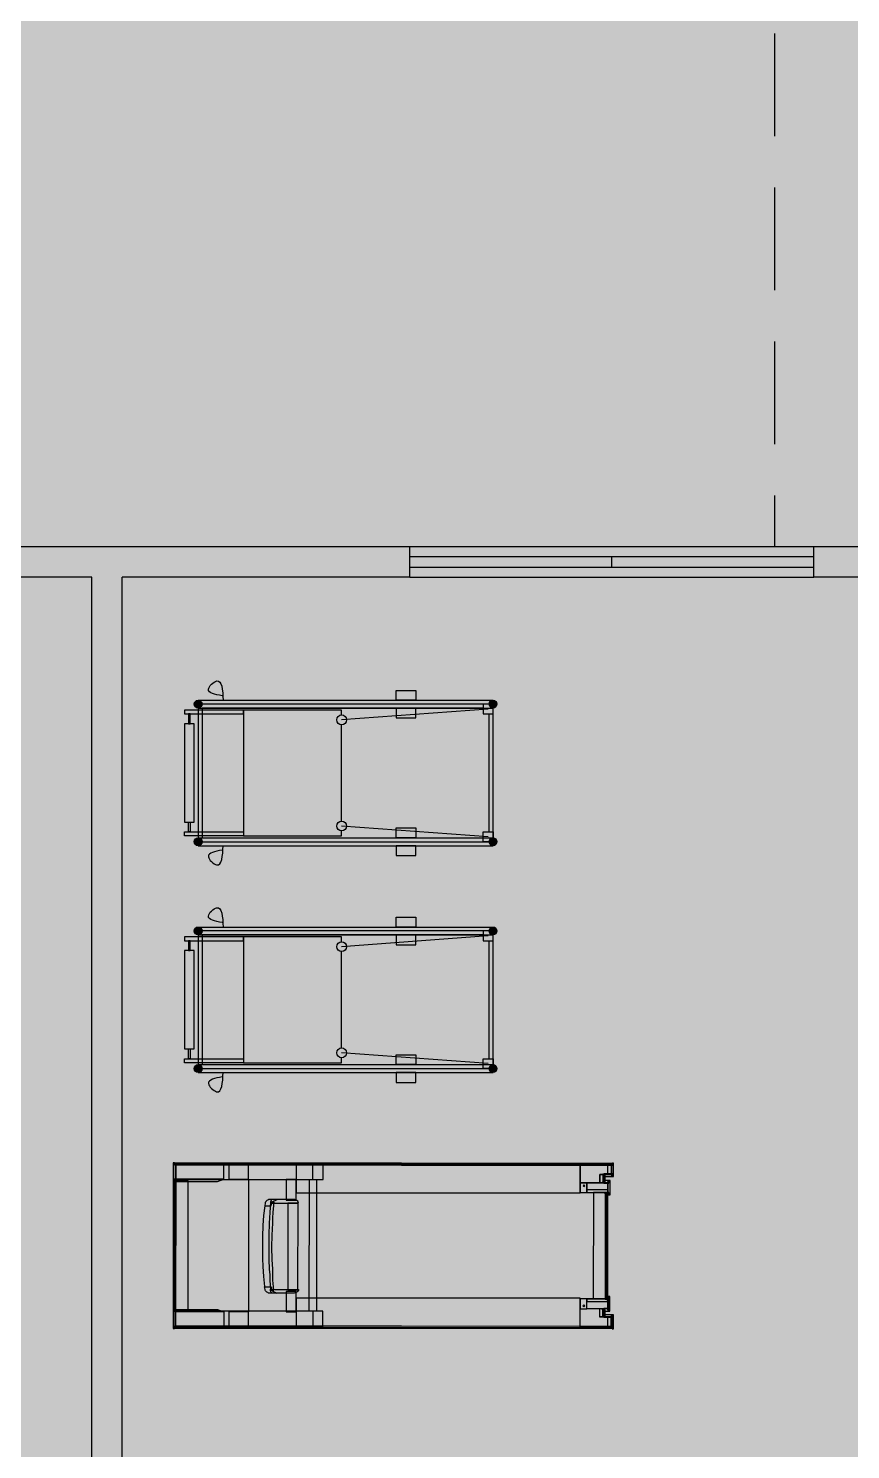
# Model space of a CAD drawing. Header units: centimetres. Extents: x 0 to 1099704, y -139216 to 99734.
# Drawn here: x 908869 to 909276, y 10360 to 11064 of the extents above; entities that cross this region are included whole.
import ezdxf

# ---------------------------------------------------------------- set-up
doc = ezdxf.new("R2010")
doc.units = ezdxf.units.CM
doc.header["$LTSCALE"] = 4
doc.linetypes.add('HIDDENX2', pattern=[19.05, 12.7, -6.35])
for name, color, linetype in [('0.1', 1, 'Continuous'), ('0.2', 2, 'Continuous'), ('0.4', 4, 'Continuous'), ('0.6', 6, 'Continuous'), ('AIT-LAY-HTC2', 254, 'Continuous'), ('AIT-LAY-MOB', 2, 'Continuous')]:
    doc.layers.add(name, color=color, linetype=linetype)

# ---------------------------------------------------------------- blocks, each defined once
blk = doc.blocks.new('pilates02')
h = blk.add_hatch(color=250)
h.paths.add_polyline_path([(-0.0117, 0.6329), (0.0083, 0.6329), (0.0083, 0.6129, 0.414214), (0.0283, 0.6329, 1)])
h.paths.add_polyline_path([(0.0083, 0.6129), (0.0083, 0.6329), (-0.0117, 0.6329, 0.414214)], flags=16)
h = blk.add_hatch(color=251)
h.paths.add_polyline_path([(-0.7367, 0.5529, 1), (-0.7867, 0.5529, 1)])
h.paths.add_polyline_path([(-0.7367, 0.0129, 1), (-0.7867, 0.0129, 1)])
h = blk.add_hatch(color=250)
h.paths.add_polyline_path([(-0.0117, -0.0671), (0.0083, -0.0671), (0.0083, -0.0471, -0.414214), (0.0283, -0.0671, -1)])
h.paths.add_polyline_path([(0.0083, -0.0471), (0.0083, -0.0671), (-0.0117, -0.0671, -0.414214)], flags=16)
at = {"layer": 'AIT-LAY-HTC2'}
h = blk.add_hatch(color=250, dxfattribs=at)
h.paths.add_polyline_path([(-1.4717, 0.6329), (-1.4917, 0.6329), (-1.4917, 0.6129, -0.414214), (-1.5117, 0.6329, -1)])
h.paths.add_polyline_path([(-1.4917, 0.6129), (-1.4917, 0.6329), (-1.4717, 0.6329, -0.414214)], flags=16)
h = blk.add_hatch(color=255, dxfattribs=at)
h.paths.add_polyline_path([(-0.3842, 0.5807), (-0.4842, 0.5733), (-0.4842, 0.6129), (-0.3842, 0.6129)])
h.paths.add_polyline_path([(-0.3842, 0.5629), (-0.4842, 0.5629), (-0.4842, 0.5733), (-0.3842, 0.5807)])
h.paths.add_polyline_path([(-0.3842, 0.6529), (-0.4842, 0.6529), (-0.4842, 0.7029), (-0.3842, 0.7029)])
h = blk.add_hatch(color=254, dxfattribs=at)
h.paths.add_polyline_path([(-1.4717, 0.6029), (-1.4717, 0.5829), (-1.2617, 0.5829), (-1.2617, 0.6029)])
h.paths.add_polyline_path([(-1.4917, 0.5829), (-1.4717, 0.5829), (-1.4717, 0.6029), (-1.4917, 0.6029)])
h.paths.add_polyline_path([(-1.4917, 0.5829), (-1.4917, 0.6029), (-1.5617, 0.6029), (-1.5617, 0.5829)])
h = blk.add_hatch(color=254, dxfattribs=at)
h.paths.add_polyline_path([(-1.5317, 0.5829), (-1.5417, 0.5829), (-1.5417, 0.5329), (-1.5317, 0.5329)])
h.paths.add_polyline_path([(-1.5317, 0.0329), (-1.5417, 0.0329), (-1.5417, -0.0171), (-1.5317, -0.0171)])
h = blk.add_hatch(color=31, dxfattribs=at)
h.paths.add_polyline_path([(-1.4917, 0.6329), (-1.4917, -0.0671), (-0.0417, -0.0671), (-0.0417, -0.0471), (-1.4717, -0.0471), (-1.4717, 0.6129), (-0.0417, 0.6129), (-0.0417, 0.6329)])
h.paths.add_polyline_path([(0.0083, 0.5829), (-0.0117, 0.5829), (-0.0117, -0.0171), (0.0083, -0.0171)])
for color, points in [(255, [(-1.2617, -0.0371), (-0.7617, -0.0371), (-0.7617, -0.0121, -0.414214), (-0.7867, 0.0129, -0.414214), (-0.7617, 0.0379), (-0.7617, 0.5279, -0.414214), (-0.7867, 0.5529, -0.414214), (-0.7617, 0.5779), (-0.7617, 0.6029), (-1.2617, 0.6029)]), (31, [(-1.5617, 0.0329), (-1.5117, 0.0329), (-1.5117, 0.5329), (-1.5617, 0.5329)])]:
    blk.add_hatch(color=color, dxfattribs=at).paths.add_polyline_path(points)
h = blk.add_hatch(color=33, dxfattribs=at)
h.paths.add_polyline_path([(-0.0417, 0.5829), (0.0083, 0.5829), (0.0083, 0.6329), (-0.0417, 0.6329)])
h.paths.add_polyline_path([(-0.0417, -0.0171), (-0.0417, -0.0671), (0.0083, -0.0671), (0.0083, -0.0171)])
h = blk.add_hatch(color=255, dxfattribs=at)
h.paths.add_polyline_path([(-0.4842, -0.0076), (-0.4842, -0.0471), (-0.3842, -0.0471), (-0.3842, -0.015)])
h.paths.add_polyline_path([(-0.4842, 0.0029), (-0.4842, -0.0076), (-0.3842, -0.015), (-0.3842, 0.0029)])
h.paths.add_polyline_path([(-0.4842, -0.0871), (-0.4842, -0.1371), (-0.3842, -0.1371), (-0.3842, -0.0871)])
h = blk.add_hatch(color=254, dxfattribs=at)
h.paths.add_polyline_path([(-1.2617, -0.0371), (-1.4717, -0.0371), (-1.4717, -0.0171), (-1.2617, -0.0171)])
h.paths.add_polyline_path([(-1.4717, -0.0371), (-1.4917, -0.0371), (-1.4917, -0.0171), (-1.4717, -0.0171)])
h.paths.add_polyline_path([(-1.4917, -0.0371), (-1.5617, -0.0371), (-1.5617, -0.0171), (-1.4917, -0.0171)])
h = blk.add_hatch(color=250, dxfattribs=at)
h.paths.add_polyline_path([(-1.4717, -0.0671), (-1.4917, -0.0671), (-1.4917, -0.0871, -0.414214), (-1.5117, -0.0671, -1)])
h.paths.add_polyline_path([(-1.4917, -0.0871), (-1.4917, -0.0671), (-1.4717, -0.0671, -0.414214)], flags=16)
at = {"color": 1}
for p, q in [((-1.4917, 0.6529), (0.0083, 0.6529)), ((-1.4917, 0.6129), (0.0083, 0.6129)), ((-0.0167, 0.6079), (-0.7617, 0.5529)), ((-0.0167, -0.0421), (-0.7617, 0.0129)), ((-1.4917, -0.0471), (0.0083, -0.0471)), ((-1.4917, -0.0871), (0.0083, -0.0871))]:
    blk.add_line(p, q, dxfattribs=at)
for points in [[(-0.4842, 0.7029), (-0.3842, 0.7029), (-0.3842, 0.6529), (-0.4842, 0.6529)], [(-0.4842, 0.5629), (-0.3842, 0.5629), (-0.3842, 0.6129), (-0.4842, 0.6129)], [(-0.4842, 0.0029), (-0.3842, 0.0029), (-0.3842, -0.0471), (-0.4842, -0.0471)], [(-0.4842, -0.1371), (-0.3842, -0.1371), (-0.3842, -0.0871), (-0.4842, -0.0871)]]:
    blk.add_lwpolyline(points, close=True, dxfattribs=at)
for points in [[(-1.5617, 0.5829), (-1.2617, 0.5829), (-1.2617, 0.6029), (-1.5617, 0.6029)], [(-1.5417, 0.5329), (-1.5317, 0.5329), (-1.5317, 0.5829), (-1.5417, 0.5829)], [(-1.4917, 0.6329), (-1.4917, -0.0671), (0.0083, -0.0671), (0.0083, 0.6329)], [(-0.0417, 0.5829), (0.0083, 0.5829), (0.0083, 0.6329), (-0.0417, 0.6329)], [(-1.5617, 0.0329), (-1.5117, 0.0329), (-1.5117, 0.5329), (-1.5617, 0.5329)], [(-1.5417, 0.0329), (-1.5317, 0.0329), (-1.5317, -0.0171), (-1.5417, -0.0171)], [(-1.5617, -0.0171), (-1.2617, -0.0171), (-1.2617, -0.0371), (-1.5617, -0.0371)], [(-0.0417, -0.0171), (0.0083, -0.0171), (0.0083, -0.0671), (-0.0417, -0.0671)]]:
    blk.add_lwpolyline(points, close=True)
for points in [[(-0.0417, 0.6129), (-1.4717, 0.6129), (-1.4717, -0.0471), (-0.0417, -0.0471)], [(-0.7617, 0.5779), (-0.7617, 0.6029), (-1.2617, 0.6029), (-1.2617, -0.0371), (-0.7617, -0.0371), (-0.7617, -0.0121)], [(-0.0117, -0.0171), (-0.0117, 0.5829)], [(-0.7617, 0.0379), (-0.7617, 0.5279)]]:
    blk.add_lwpolyline(points)
for centre, radius in [((-1.4917, 0.6329), 0.02), ((0.0083, 0.6329), 0.02), ((-0.7617, 0.5529), 0.025), ((-0.7617, 0.0129), 0.025), ((-1.4917, -0.0671), 0.02), ((0.0083, -0.0671), 0.02)]:
    blk.add_circle(centre, radius)
for points in [[(-1.3699, 0.6752), (-1.4397, 0.7087), (-1.3978, 0.7506), (-1.3643, 0.6529)], [(-1.3699, -0.1095), (-1.4397, -0.143), (-1.3978, -0.1849), (-1.3643, -0.0871)]]:
    blk.add_spline(points, degree=3, dxfattribs=at)

msp = doc.modelspace()

# ---------------------------------------------------------------- hatches: boundary and pattern name
at = {"layer": '0.2', "true_color": 0x000000}
h = msp.add_hatch(color=18, dxfattribs=at)
h.dxf.hatch_style = 1
h.paths.add_polyline_path([(908915.235, 10792.013), (909057.735, 10792.013), (909057.735, 10807.013), (908900.235, 10807.013), (908750.235, 10807.013), (908750.235, 10792.013), (908900.235, 10792.013), (908900.235, 9892.013), (908830.235, 9892.013), (908830.235, 9877.013), (908915.235, 9877.013), (908977.735, 9877.013), (908977.735, 9892.013), (908915.235, 9892.013)])
h.paths.add_polyline_path([(908200.235, 10308.853), (908200.235, 10792.013), (908350.235, 10792.013), (908350.235, 10807.013), (908185.235, 10807.013), (908085.235, 10807.013), (908085.235, 10792.013), (908185.235, 10792.013), (908185.235, 9892.264), (908090.235, 9892.264), (908090.235, 9877.264), (908200.235, 9877.264), (908270.235, 9877.013), (908270.235, 9892.013), (908200.235, 9892.013)])
h.paths.add_polyline_path([(907850.235, 9892.264), (907700.235, 9892.264), (907700.235, 9877.264), (907850.235, 9877.264)])
h.paths.add_polyline_path([(907460.235, 9892.264), (907310.235, 9892.264), (907310.235, 9877.264), (907460.235, 9877.264)])
h.paths.add_polyline_path([(907785.235, 10807.013), (907485.235, 10807.013), (907485.235, 10792.013), (907785.235, 10792.013)])
h = msp.add_hatch(color=18, dxfattribs=at)
h.dxf.hatch_style = 1
h.paths.add_polyline_path([(909357.735, 10807.013), (909257.735, 10807.013), (909257.735, 10792.013), (909357.735, 10792.013)])
h.paths.add_polyline_path([(909387.727, 9892.013), (909227.735, 9892.013), (909227.735, 9877.013), (909387.727, 9877.013)])
h.paths.add_polyline_path([(908630.235, 9892.013), (908470.235, 9892.013), (908470.235, 9877.013), (908630.235, 9877.013)])
at = {"layer": '0.4', "true_color": 0xf8f3ec}
h = msp.add_hatch(color=7, dxfattribs=at)
h.dxf.hatch_style = 1
h.paths.add_polyline_path([(917643.755, 6257.497), (917643.755, 15479.046), (896254.948, 15479.046), (896254.948, 6257.497)])
at = {"layer": '0.6'}
h = msp.add_hatch(dxfattribs=at)
h.set_pattern_fill('AR-SAND', color=4, scale=8)
h.set_pattern_definition([(37.5, (221325.4, -35669.3), (-12.80025, 391.53059), [0, -308.864, 0, -345.44, 0, -330.2]), (7.5, (221325.4, -35669.3), (359.61863, 573.4601), [0, -166.624, 0, -278.384, 0, -106.68]), (327.5, (221075.45, -35669.3), (632.7939, 1.14975), [0, -101.6, 0, -365.76, 0, -477.52]), (317.5, (221075.45, -35669.3), (610.84516, 178.34346), [0, -50.8, 0, -239.776, 0, -274.32])])
h.paths.add_polyline_path([(903584.511, 10375.234), (903584.511, 10225.234), (903583.995, 9710.251), (904640.226, 9713.138), (904640.226, 10028.138), (904640.226, 11551.556), (902349.002, 11551.556), (902349.002, 12541.477), (906584.002, 12541.477), (906584.002, 12151.477), (907978.235, 12151.477), (907978.235, 12513.013), (912810.235, 12513.013), (912810.235, 10275.21), (913083.573, 10275.21), (913921.503, 12691.477), (900921.063, 12691.477), (900539.177, 9701.927), (900981.309, 9703.136), (900979.927, 10208.62), (900979.927, 11518.62), (901964.927, 11518.62), (901964.927, 11188.62), (903019.927, 11188.62), (903019.927, 10375.234)])
h.paths.add_polyline_path([(911590.235, 10807.013), (911590.235, 11583.013), (909443.235, 11583.013), (909443.235, 11881.48), (909238.235, 11881.48), (909238.235, 10807.013)], flags=17)
h.paths.add_polyline_path([(908008.235, 10807.013), (908008.235, 11881.48), (906584.002, 11881.48), (906584.002, 11551.556), (905397.002, 11551.556), (905397.002, 11336.556), (905397.002, 10807.013)], flags=17)
h.paths.add_polyline_path([(903464.242, 10805.684), (904140.693, 10805.684), (904140.693, 10928.945), (903464.242, 10928.945)], flags=16)
h.paths.add_polyline_path([(904638.946, 10940.069), (904638.946, 11236.763), (904586.12, 11236.763), (904586.12, 10940.069)], flags=16)
h.paths.add_polyline_path([(910179.898, 11095.816), (910856.349, 11095.816), (910856.349, 11219.078), (910179.898, 11219.078)], flags=16)
h.paths.add_polyline_path([(906482.432, 11164.363), (907158.883, 11164.363), (907158.883, 11287.625), (906482.432, 11287.625)], flags=16)
h.paths.add_polyline_path([(905458.717, 10940.069), (905458.717, 11236.763), (905405.891, 11236.763), (905405.891, 10940.069)], flags=16)

# ---------------------------------------------------------------- linework, layer by layer
at = {"layer": '0.1'}
for p, q in [((909257.735, 10807.013), (909057.735, 10807.013)), ((909057.735, 10792.013), (909257.735, 10792.013))]:
    msp.add_line(p, q, dxfattribs=at)
at = {"layer": '0.2'}
for p, q in [((909257.735, 10802.013), (909057.735, 10802.013)), ((909057.735, 10797.013), (909257.735, 10797.013)), ((909157.735, 10797.013), (909157.735, 10802.013)), ((908940.587, 10501.591), (908940.528, 10420.909)), ((908940.588, 10502.216), (908940.587, 10501.591)), ((908940.587, 10501.591), (908941.963, 10501.59)), ((908941.963, 10501.59), (908940.587, 10501.591)), ((908941.213, 10502.216), (908940.588, 10502.216)), ((908941.212, 10500.965), (908941.213, 10502.216)), ((908941.212, 10500.965), (908941.213, 10502.216)), ((908941.963, 10501.59), (908941.212, 10500.965)), ((909053.625, 10500.883), (908941.212, 10500.965)), ((908941.213, 10502.216), (909053.626, 10502.134)), ((908941.463, 10501.59), (908941.457, 10493.961)), ((908941.463, 10501.59), (908941.457, 10493.961)), ((909014.729, 10501.537), (908941.463, 10501.59)), ((909014.729, 10501.537), (908941.463, 10501.59)), ((908941.904, 10420.908), (908941.963, 10501.59)), ((908965.595, 10494.194), (908965.601, 10501.573)), ((908968.102, 10501.571), (908968.097, 10494.192)), ((908968.102, 10501.571), (908968.097, 10494.192)), ((908977.835, 10501.564), (908968.102, 10501.571)), ((908977.835, 10501.564), (908968.102, 10501.571)), ((908977.829, 10494.185), (908977.835, 10501.564)), ((908977.829, 10494.185), (908977.835, 10501.564)), ((909001.472, 10501.547), (909001.462, 10487.414)), ((909001.472, 10501.547), (909001.462, 10487.414)), ((909142.048, 10501.444), (909001.472, 10501.547)), ((909142.048, 10501.444), (909001.472, 10501.547)), ((909009.721, 10493.911), (909009.727, 10501.541)), ((909014.724, 10493.908), (909014.729, 10501.537)), ((909014.724, 10493.908), (909014.729, 10501.537)), ((909157.931, 10500.807), (909053.625, 10500.883)), ((909053.626, 10502.134), (909157.932, 10502.058)), ((909142.037, 10487.311), (909142.048, 10501.444)), ((909142.037, 10487.311), (909142.048, 10501.444)), ((909142.048, 10501.444), (909142.041, 10492.314)), ((909142.048, 10501.444), (909142.041, 10492.314)), ((909157.681, 10501.432), (909142.048, 10501.444)), ((909157.681, 10501.432), (909142.048, 10501.444)), ((909155.555, 10501.434), (909155.551, 10496.431)), ((909155.555, 10501.434), (909155.551, 10496.431)), ((909157.681, 10501.432), (909155.555, 10501.434)), ((909157.681, 10501.432), (909155.555, 10501.434)), ((909157.306, 10501.433), (909157.302, 10496.055)), ((909158.557, 10501.432), (909157.306, 10501.433)), ((909157.931, 10500.807), (909157.306, 10501.433)), ((909157.306, 10501.433), (909158.557, 10501.432)), ((909157.677, 10496.43), (909157.681, 10501.432)), ((909157.677, 10496.43), (909157.681, 10501.432)), ((909157.677, 10496.43), (909157.681, 10501.432)), ((909157.677, 10496.43), (909157.681, 10501.432)), ((909157.932, 10502.058), (909157.931, 10500.807)), ((909157.932, 10502.058), (909157.931, 10500.807)), ((909158.557, 10502.057), (909157.932, 10502.058)), ((909158.553, 10496.054), (909158.557, 10501.432)), ((909158.557, 10501.432), (909158.557, 10502.057)), ((908941.207, 10493.336), (908941.16, 10429.163)), ((908941.207, 10493.336), (908941.16, 10429.163)), ((908941.207, 10494.212), (908941.206, 10492.961)), ((908941.207, 10494.212), (908941.206, 10492.961)), ((908965.595, 10494.194), (908941.207, 10494.212)), ((908965.595, 10494.194), (908941.207, 10494.212)), ((908947.96, 10493.331), (908941.207, 10493.336)), ((908947.96, 10493.331), (908941.207, 10493.336)), ((908941.457, 10493.961), (909014.724, 10493.908)), ((908941.457, 10493.961), (909014.724, 10493.908)), ((908947.913, 10429.158), (908947.96, 10493.331)), ((908947.913, 10429.158), (908947.96, 10493.331)), ((908962.468, 10492.945), (908965.595, 10494.194)), ((908962.468, 10492.945), (908965.595, 10494.194)), ((908968.097, 10494.192), (908977.829, 10494.185)), ((908968.097, 10494.192), (908977.829, 10494.185)), ((908977.829, 10494.185), (908977.781, 10428.511)), ((908996.464, 10493.921), (908996.457, 10483.791)), ((908996.464, 10493.921), (908996.457, 10483.791)), ((909001.467, 10493.917), (908996.464, 10493.921)), ((909001.467, 10493.917), (908996.464, 10493.921)), ((909001.459, 10483.787), (909001.467, 10493.917)), ((909001.459, 10483.787), (909001.467, 10493.917)), ((909007.923, 10428.739), (909007.97, 10493.913)), ((909007.923, 10428.739), (909007.97, 10493.913)), ((909007.97, 10493.913), (909011.472, 10493.91)), ((909007.97, 10493.913), (909011.472, 10493.91)), ((909011.472, 10493.91), (909011.424, 10428.737)), ((909011.472, 10493.91), (909011.424, 10428.737)), ((909151.674, 10496.434), (909151.671, 10492.307)), ((909151.674, 10496.434), (909151.671, 10492.307)), ((909151.671, 10492.307), (909151.674, 10496.434)), ((909151.671, 10492.307), (909151.674, 10496.434)), ((909153.8, 10496.433), (909151.674, 10496.434)), ((909153.8, 10496.433), (909151.674, 10496.434)), ((909151.674, 10496.434), (909157.677, 10496.43)), ((909151.674, 10496.434), (909157.677, 10496.43)), ((909157.677, 10496.43), (909151.799, 10496.434)), ((909153.175, 10496.058), (909153.172, 10492.806)), ((909153.175, 10496.058), (909153.175, 10496.683)), ((909153.175, 10496.683), (909153.801, 10496.683)), ((909154.425, 10496.057), (909153.175, 10496.058)), ((909154.425, 10496.057), (909153.175, 10496.058)), ((909153.797, 10492.305), (909153.8, 10496.433)), ((909153.797, 10492.305), (909153.8, 10496.433)), ((909153.798, 10493.431), (909153.797, 10492.055)), ((909153.798, 10493.431), (909153.797, 10492.055)), ((909154.423, 10492.805), (909153.798, 10493.431)), ((909156.174, 10493.429), (909153.798, 10493.431)), ((909153.801, 10496.683), (909153.8, 10495.432)), ((909153.801, 10496.683), (909153.8, 10495.432)), ((909153.8, 10495.432), (909154.425, 10496.057)), ((909153.8, 10495.432), (909157.927, 10495.429)), ((909157.928, 10496.68), (909153.801, 10496.683)), ((909154.423, 10492.805), (909154.425, 10496.057)), ((909155.551, 10496.431), (909157.677, 10496.43)), ((909155.551, 10496.431), (909157.677, 10496.43)), ((909156.174, 10493.429), (909156.173, 10492.053)), ((909156.173, 10492.053), (909156.174, 10493.429)), ((909156.8, 10493.429), (909156.174, 10493.429)), ((909156.799, 10492.803), (909156.8, 10493.429)), ((909157.302, 10496.055), (909157.928, 10496.68)), ((909157.302, 10496.055), (909158.553, 10496.054)), ((909158.553, 10496.054), (909157.302, 10496.055)), ((909157.928, 10496.68), (909157.927, 10495.429)), ((909157.927, 10495.429), (909157.928, 10496.68)), ((909157.927, 10495.429), (909158.552, 10495.429)), ((909158.552, 10495.429), (909158.553, 10496.054)), ((908941.206, 10492.961), (908962.468, 10492.945)), ((908941.206, 10492.961), (908962.468, 10492.945)), ((909001.462, 10487.414), (909142.037, 10487.311)), ((909001.462, 10487.414), (909142.037, 10487.311)), ((909142.041, 10492.314), (909142.038, 10487.561)), ((909142.041, 10492.314), (909142.038, 10487.561)), ((909142.038, 10487.561), (909145.289, 10487.559)), ((909142.038, 10487.561), (909145.289, 10487.559)), ((909145.293, 10492.312), (909142.041, 10492.314)), ((909145.293, 10492.312), (909142.041, 10492.314)), ((909142.041, 10492.314), (909151.671, 10492.307)), ((909142.041, 10492.314), (909151.671, 10492.307)), ((909143.791, 10491.312), (909143.416, 10490.812)), ((909143.791, 10491.312), (909143.416, 10490.812)), ((909143.416, 10490.812), (909143.791, 10490.437)), ((909143.416, 10490.812), (909143.791, 10490.437)), ((909144.291, 10490.811), (909143.791, 10491.312)), ((909144.291, 10490.811), (909143.791, 10491.312)), ((909143.791, 10490.437), (909144.291, 10490.811)), ((909143.791, 10490.437), (909144.291, 10490.811)), ((909145.289, 10487.559), (909145.293, 10492.312)), ((909145.289, 10487.559), (909145.293, 10492.312)), ((909145.293, 10492.312), (909145.289, 10487.559)), ((909145.293, 10492.312), (909145.289, 10487.559)), ((909145.29, 10488.81), (909145.289, 10487.559)), ((909145.29, 10488.81), (909145.289, 10487.559)), ((909145.289, 10487.559), (909155.92, 10487.551)), ((909145.289, 10487.559), (909155.92, 10487.551)), ((909145.289, 10487.559), (909155.92, 10487.551)), ((909145.289, 10487.559), (909155.92, 10487.551)), ((909155.921, 10488.802), (909145.29, 10488.81)), ((909155.921, 10488.802), (909145.29, 10488.81)), ((909155.923, 10492.304), (909145.293, 10492.312)), ((909155.923, 10492.304), (909145.293, 10492.312)), ((909148.541, 10487.557), (909148.503, 10434.89)), ((909155.045, 10487.552), (909148.541, 10487.557)), ((909151.671, 10492.307), (909153.797, 10492.305)), ((909151.671, 10492.307), (909153.797, 10492.305)), ((909153.172, 10492.056), (909153.172, 10492.806)), ((909153.172, 10492.806), (909154.423, 10492.805)), ((909153.172, 10492.806), (909154.423, 10492.805)), ((909153.797, 10492.055), (909153.172, 10492.056)), ((909153.797, 10492.055), (909156.173, 10492.053)), ((909154.419, 10486.927), (909154.381, 10435.261)), ((909154.419, 10486.927), (909154.419, 10487.552)), ((909154.419, 10487.552), (909155.045, 10487.552)), ((909155.669, 10486.926), (909154.419, 10486.927)), ((909155.669, 10486.926), (909154.419, 10486.927)), ((909155.006, 10434.885), (909155.045, 10487.552)), ((909155.045, 10487.552), (909155.044, 10486.301)), ((909155.045, 10487.552), (909155.044, 10486.301)), ((909155.044, 10486.301), (909155.669, 10486.926)), ((909155.044, 10486.301), (909156.169, 10486.3)), ((909156.17, 10487.551), (909155.045, 10487.552)), ((909155.549, 10492.804), (909155.544, 10486.926)), ((909155.544, 10486.926), (909156.17, 10487.551)), ((909156.795, 10486.925), (909155.544, 10486.926)), ((909155.544, 10486.926), (909156.795, 10486.925)), ((909156.173, 10492.053), (909155.549, 10492.804)), ((909155.549, 10492.804), (909156.799, 10492.803)), ((909156.799, 10492.803), (909155.549, 10492.804)), ((909155.632, 10435.26), (909155.669, 10486.926)), ((909155.92, 10487.551), (909155.923, 10492.304)), ((909155.92, 10487.551), (909155.923, 10492.304)), ((909155.92, 10487.551), (909155.921, 10488.802)), ((909155.92, 10487.551), (909155.921, 10488.802)), ((909156.17, 10487.551), (909156.169, 10486.3)), ((909156.169, 10486.3), (909156.17, 10487.551)), ((909156.169, 10486.3), (909156.795, 10486.3)), ((909156.795, 10486.925), (909156.799, 10492.803)), ((909156.795, 10486.3), (909156.795, 10486.925)), ((908985.824, 10480.922), (908985.195, 10476.17)), ((908986.075, 10482.297), (908985.824, 10480.922)), ((908986.075, 10482.297), (908985.824, 10480.922)), ((908985.824, 10480.922), (908989.076, 10480.92)), ((908985.824, 10480.922), (908989.076, 10480.92)), ((908986.326, 10482.923), (908986.075, 10482.673)), ((908986.326, 10482.923), (908986.075, 10482.673)), ((908986.075, 10482.673), (908986.075, 10482.297)), ((908986.075, 10482.673), (908986.075, 10482.297)), ((908986.576, 10483.298), (908986.326, 10482.923)), ((908986.576, 10483.298), (908986.326, 10482.923)), ((908986.951, 10483.547), (908986.576, 10483.298)), ((908986.951, 10483.547), (908986.576, 10483.298)), ((908987.452, 10483.797), (908986.951, 10483.547)), ((908987.452, 10483.797), (908986.951, 10483.547)), ((908987.827, 10484.047), (908987.452, 10483.797)), ((908987.827, 10484.047), (908987.452, 10483.797)), ((908991.954, 10484.044), (908987.827, 10484.047)), ((908991.954, 10484.044), (908987.827, 10484.047)), ((908988.702, 10482.671), (908988.323, 10477.668)), ((908988.702, 10482.671), (908988.323, 10477.668)), ((908988.702, 10482.921), (908988.701, 10482.421)), ((908988.702, 10482.921), (908988.701, 10482.421)), ((908988.701, 10482.421), (908988.701, 10482.296)), ((908988.701, 10482.421), (908988.701, 10482.296)), ((908988.701, 10482.296), (908990.827, 10482.294)), ((908988.701, 10482.296), (908990.827, 10482.294)), ((908988.952, 10483.296), (908988.702, 10482.921)), ((908988.952, 10483.296), (908988.702, 10482.921)), ((908990.453, 10482.669), (908988.702, 10482.671)), ((908990.453, 10482.669), (908988.702, 10482.671)), ((908989.078, 10483.796), (908988.952, 10483.296)), ((908989.078, 10483.796), (908988.952, 10483.296)), ((908989.076, 10480.92), (908989.577, 10482.92)), ((908989.076, 10480.92), (908989.577, 10482.92)), ((908989.578, 10484.046), (908989.078, 10483.796)), ((908989.578, 10484.046), (908989.078, 10483.796)), ((908989.577, 10482.92), (908991.954, 10484.044)), ((908989.577, 10482.92), (908991.954, 10484.044)), ((908989.828, 10484.046), (908989.578, 10484.046)), ((908989.828, 10484.046), (908989.578, 10484.046)), ((909000.459, 10484.038), (908989.828, 10484.046)), ((909000.459, 10484.038), (908989.828, 10484.046)), ((908989.949, 10477.667), (908990.453, 10482.669)), ((908989.949, 10477.667), (908990.453, 10482.669)), ((908990.827, 10482.294), (909002.584, 10482.285)), ((908990.827, 10482.294), (909002.584, 10482.285)), ((908996.457, 10483.791), (909001.459, 10483.787)), ((908996.457, 10483.791), (909001.459, 10483.787)), ((908997.331, 10482.289), (908997.3, 10439.378)), ((908997.331, 10482.289), (908997.3, 10439.378)), ((909002.334, 10482.286), (908997.331, 10482.289)), ((909002.334, 10482.286), (908997.331, 10482.289)), ((909000.834, 10484.038), (909000.459, 10484.038)), ((909000.834, 10484.038), (909000.459, 10484.038)), ((909001.334, 10483.787), (909000.834, 10484.038)), ((909001.334, 10483.787), (909000.834, 10484.038)), ((909001.709, 10483.537), (909001.334, 10483.787)), ((909001.709, 10483.537), (909001.334, 10483.787)), ((909002.209, 10483.286), (909001.709, 10483.537)), ((909002.209, 10483.286), (909001.709, 10483.537)), ((909002.334, 10482.661), (909002.209, 10483.286)), ((909002.334, 10482.661), (909002.209, 10483.286)), ((909002.302, 10439.374), (909002.334, 10482.286)), ((909002.302, 10439.374), (909002.334, 10482.286)), ((909002.584, 10482.285), (909002.334, 10482.661)), ((909002.584, 10482.285), (909002.334, 10482.661)), ((908985.195, 10476.17), (908984.941, 10471.167)), ((908988.069, 10472.291), (908987.814, 10466.413)), ((908988.069, 10472.291), (908987.814, 10466.413)), ((908988.323, 10477.668), (908988.069, 10472.291)), ((908988.323, 10477.668), (908988.069, 10472.291)), ((908989.565, 10466.411), (908989.82, 10472.289)), ((908989.565, 10466.411), (908989.82, 10472.289)), ((908989.82, 10472.289), (908989.822, 10475.041)), ((908989.82, 10472.289), (908989.822, 10475.041)), ((908989.822, 10475.041), (908989.949, 10477.667)), ((908989.822, 10475.041), (908989.949, 10477.667)), ((908984.812, 10465.789), (908984.808, 10460.412)), ((908984.941, 10471.167), (908984.812, 10465.789)), ((908987.814, 10466.413), (908987.81, 10460.409)), ((908987.814, 10466.413), (908987.81, 10460.409)), ((908989.311, 10460.408), (908989.565, 10466.411)), ((908989.311, 10460.408), (908989.565, 10466.411)), ((908984.808, 10460.412), (908984.804, 10454.909)), ((908987.81, 10460.409), (908987.805, 10454.281)), ((908987.81, 10460.409), (908987.805, 10454.281)), ((908989.556, 10454.28), (908989.311, 10460.408)), ((908989.556, 10454.28), (908989.311, 10460.408)), ((908984.804, 10454.909), (908984.926, 10450.893)), ((908987.805, 10454.281), (908988.052, 10449.515)), ((908987.805, 10454.281), (908988.052, 10449.515)), ((908989.803, 10449.514), (908989.556, 10454.28)), ((908989.803, 10449.514), (908989.556, 10454.28)), ((908984.926, 10450.893), (908985.173, 10445.89)), ((908985.173, 10445.89), (908985.67, 10441.012)), ((908988.052, 10449.515), (908988.3, 10446.763)), ((908988.052, 10449.515), (908988.3, 10446.763)), ((908988.3, 10446.763), (908988.298, 10444.137)), ((908988.3, 10446.763), (908988.298, 10444.137)), ((908988.298, 10444.137), (908988.67, 10439.134)), ((908988.298, 10444.137), (908988.67, 10439.134)), ((908989.924, 10444.136), (908989.803, 10449.514)), ((908989.924, 10444.136), (908989.803, 10449.514)), ((908990.421, 10439.133), (908989.924, 10444.136)), ((908990.421, 10439.133), (908989.924, 10444.136)), ((908986.044, 10439.511), (908985.795, 10440.887)), ((908985.795, 10440.887), (908989.046, 10440.885)), ((908986.044, 10439.511), (908985.795, 10440.887)), ((908985.795, 10440.887), (908989.046, 10440.885)), ((908986.043, 10439.136), (908986.044, 10439.511)), ((908986.043, 10439.136), (908986.044, 10439.511)), ((908986.293, 10438.885), (908986.043, 10439.136)), ((908986.293, 10438.885), (908986.043, 10439.136)), ((908986.543, 10438.51), (908986.293, 10438.885)), ((908986.543, 10438.51), (908986.293, 10438.885)), ((908986.918, 10438.26), (908986.543, 10438.51)), ((908986.918, 10438.26), (908986.543, 10438.51)), ((908987.418, 10438.009), (908986.918, 10438.26)), ((908987.418, 10438.009), (908986.918, 10438.26)), ((908987.793, 10437.759), (908987.418, 10438.009)), ((908987.793, 10437.759), (908987.418, 10438.009)), ((908991.921, 10437.756), (908987.793, 10437.759)), ((908991.921, 10437.756), (908987.793, 10437.759)), ((908988.67, 10439.384), (908988.67, 10439.759)), ((908988.67, 10439.759), (908990.796, 10439.508)), ((908988.67, 10439.384), (908988.67, 10439.759)), ((908988.67, 10439.759), (908990.796, 10439.508)), ((908988.67, 10438.884), (908988.67, 10439.384)), ((908988.67, 10438.884), (908988.67, 10439.384)), ((908988.67, 10439.134), (908990.421, 10439.133)), ((908988.67, 10439.134), (908990.421, 10439.133)), ((908988.919, 10438.508), (908988.67, 10438.884)), ((908988.919, 10438.508), (908988.67, 10438.884)), ((908989.044, 10438.008), (908988.919, 10438.508)), ((908989.044, 10438.008), (908988.919, 10438.508)), ((908989.544, 10437.757), (908989.044, 10438.008)), ((908989.544, 10437.757), (908989.044, 10438.008)), ((908989.046, 10440.885), (908989.545, 10438.883)), ((908989.046, 10440.885), (908989.545, 10438.883)), ((908989.794, 10437.757), (908989.544, 10437.757)), ((908989.794, 10437.757), (908989.544, 10437.757)), ((908989.545, 10438.883), (908991.921, 10437.756)), ((908989.545, 10438.883), (908991.921, 10437.756)), ((909000.425, 10437.75), (908989.794, 10437.757)), ((909000.425, 10437.75), (908989.794, 10437.757)), ((908990.796, 10439.508), (909002.553, 10439.499)), ((908990.796, 10439.508), (909002.553, 10439.499)), ((908996.424, 10438.503), (908996.416, 10428.497)), ((908996.424, 10438.503), (908996.416, 10428.497)), ((909001.426, 10438.499), (908996.424, 10438.503)), ((909001.426, 10438.499), (908996.424, 10438.503)), ((908997.3, 10439.378), (909002.302, 10439.374)), ((908997.3, 10439.378), (909002.302, 10439.374)), ((909001.051, 10437.999), (909000.425, 10437.75)), ((909001.051, 10437.999), (909000.425, 10437.75)), ((909001.676, 10438.249), (909001.051, 10437.999)), ((909001.676, 10438.249), (909001.051, 10437.999)), ((909001.419, 10428.494), (909001.426, 10438.499)), ((909001.419, 10428.494), (909001.426, 10438.499)), ((909002.177, 10438.624), (909001.676, 10438.249)), ((909002.177, 10438.624), (909001.676, 10438.249)), ((909002.552, 10439.124), (909002.177, 10438.624)), ((909002.552, 10439.124), (909002.177, 10438.624)), ((909002.553, 10439.499), (909002.552, 10439.124)), ((909002.553, 10439.499), (909002.552, 10439.124)), ((909001.424, 10435.247), (909001.413, 10420.865)), ((909001.424, 10435.247), (909001.413, 10420.865)), ((909141.999, 10435.145), (909001.424, 10435.247)), ((909141.999, 10435.145), (909001.424, 10435.247)), ((909141.989, 10420.762), (909141.999, 10435.145)), ((909141.989, 10420.762), (909141.999, 10435.145)), ((909141.989, 10420.762), (909141.995, 10429.892)), ((909141.989, 10420.762), (909141.995, 10429.892)), ((909141.999, 10434.895), (909141.995, 10429.892)), ((909141.999, 10434.895), (909141.995, 10429.892)), ((909141.995, 10429.892), (909151.626, 10430.135)), ((909141.995, 10429.892), (909151.626, 10430.135)), ((909141.995, 10429.892), (909145.247, 10429.89)), ((909141.995, 10429.892), (909145.247, 10429.89)), ((909145.251, 10434.892), (909141.999, 10434.895)), ((909145.251, 10434.892), (909141.999, 10434.895)), ((909143.748, 10431.892), (909143.372, 10431.392)), ((909143.748, 10431.892), (909143.372, 10431.392)), ((909143.372, 10431.392), (909143.747, 10431.016)), ((909143.372, 10431.392), (909143.747, 10431.016)), ((909143.747, 10431.016), (909144.248, 10431.391)), ((909143.747, 10431.016), (909144.248, 10431.391)), ((909144.248, 10431.391), (909143.748, 10431.892)), ((909144.248, 10431.391), (909143.748, 10431.892)), ((909145.247, 10429.89), (909145.251, 10434.892)), ((909145.247, 10429.89), (909145.251, 10434.892)), ((909145.247, 10429.89), (909145.251, 10434.892)), ((909145.247, 10429.89), (909145.251, 10434.892)), ((909155.878, 10429.882), (909145.247, 10429.89)), ((909155.878, 10429.882), (909145.247, 10429.89)), ((909145.251, 10434.892), (909145.25, 10433.642)), ((909145.251, 10434.892), (909145.25, 10433.642)), ((909145.25, 10433.642), (909155.881, 10433.634)), ((909145.25, 10433.642), (909155.881, 10433.634)), ((909155.882, 10434.884), (909145.251, 10434.892)), ((909155.882, 10434.884), (909145.251, 10434.892)), ((909145.251, 10434.892), (909155.882, 10434.884)), ((909145.251, 10434.892), (909155.882, 10434.884)), ((909148.503, 10434.89), (909155.006, 10434.885)), ((909151.626, 10430.135), (909151.623, 10426.008)), ((909151.626, 10430.135), (909151.623, 10426.008)), ((909151.626, 10429.885), (909151.623, 10426.008)), ((909151.626, 10429.885), (909151.623, 10426.008)), ((909153.752, 10429.883), (909151.626, 10429.885)), ((909153.752, 10429.883), (909151.626, 10429.885)), ((909153.126, 10429.509), (909153.127, 10430.134)), ((909153.127, 10430.134), (909153.752, 10430.133)), ((909153.749, 10426.006), (909153.752, 10429.883)), ((909153.749, 10426.006), (909153.752, 10429.883)), ((909153.752, 10430.133), (909153.751, 10428.758)), ((909153.752, 10430.133), (909153.751, 10428.758)), ((909156.128, 10430.132), (909153.752, 10430.133)), ((909154.381, 10434.635), (909154.381, 10435.261)), ((909154.381, 10435.261), (909155.632, 10435.26)), ((909154.381, 10435.261), (909155.632, 10435.26)), ((909155.006, 10434.635), (909154.381, 10434.635)), ((909155.007, 10436.011), (909155.006, 10434.635)), ((909155.007, 10436.011), (909155.006, 10434.635)), ((909155.006, 10434.635), (909156.131, 10434.634)), ((909155.632, 10435.26), (909155.007, 10436.011)), ((909156.132, 10436.01), (909155.007, 10436.011)), ((909155.507, 10435.26), (909155.502, 10429.507)), ((909155.502, 10429.507), (909156.128, 10430.132)), ((909156.757, 10435.259), (909155.507, 10435.26)), ((909156.131, 10434.634), (909155.507, 10435.26)), ((909155.507, 10435.26), (909156.757, 10435.259)), ((909155.882, 10434.884), (909155.878, 10429.882)), ((909155.882, 10434.884), (909155.878, 10429.882)), ((909155.881, 10433.634), (909155.882, 10434.884)), ((909155.881, 10433.634), (909155.882, 10434.884)), ((909156.128, 10430.132), (909156.127, 10428.756)), ((909156.127, 10428.756), (909156.128, 10430.132)), ((909156.132, 10436.01), (909156.131, 10434.634)), ((909156.131, 10434.634), (909156.132, 10436.01)), ((909156.758, 10436.009), (909156.132, 10436.01)), ((909156.753, 10429.506), (909156.757, 10435.259)), ((909156.757, 10435.259), (909156.758, 10436.009)), ((908941.159, 10428.538), (908941.16, 10429.663)), ((908941.159, 10428.538), (908941.16, 10429.663)), ((908965.547, 10428.52), (908941.159, 10428.538)), ((908965.547, 10428.52), (908941.159, 10428.538)), ((908941.16, 10429.663), (908962.421, 10429.648)), ((908941.16, 10429.663), (908962.421, 10429.648)), ((908941.16, 10429.163), (908947.913, 10429.158)), ((908941.16, 10429.163), (908947.913, 10429.158)), ((908941.41, 10428.788), (908941.404, 10420.909)), ((908941.41, 10428.788), (908941.404, 10420.909)), ((909014.676, 10428.734), (908941.41, 10428.788)), ((909014.676, 10428.734), (908941.41, 10428.788)), ((908962.421, 10429.648), (908965.547, 10428.52)), ((908962.421, 10429.648), (908965.547, 10428.52)), ((908965.547, 10428.52), (908965.542, 10420.891)), ((908968.049, 10428.518), (908968.043, 10420.889)), ((908968.049, 10428.518), (908968.043, 10420.889)), ((908977.781, 10428.511), (908968.049, 10428.518)), ((908977.781, 10428.511), (908968.049, 10428.518)), ((908977.776, 10420.882), (908977.781, 10428.511)), ((908977.776, 10420.882), (908977.781, 10428.511)), ((908996.416, 10428.497), (909001.419, 10428.494)), ((908996.416, 10428.497), (909001.419, 10428.494)), ((909011.424, 10428.737), (909007.923, 10428.739)), ((909011.424, 10428.737), (909007.923, 10428.739)), ((909009.673, 10428.488), (909009.668, 10420.859)), ((909014.67, 10420.855), (909014.676, 10428.734)), ((909014.67, 10420.855), (909014.676, 10428.734)), ((909151.623, 10426.008), (909153.749, 10426.006)), ((909151.623, 10426.008), (909153.749, 10426.006)), ((909151.623, 10426.008), (909157.626, 10426.003)), ((909151.623, 10426.008), (909157.626, 10426.003)), ((909157.626, 10426.003), (909151.748, 10426.008)), ((909153.123, 10425.757), (909153.124, 10426.382)), ((909153.749, 10425.756), (909153.123, 10425.757)), ((909153.126, 10429.509), (909153.124, 10426.382)), ((909153.124, 10426.382), (909154.374, 10426.381)), ((909153.124, 10426.382), (909154.374, 10426.381)), ((909154.377, 10429.508), (909153.126, 10429.509)), ((909154.377, 10429.508), (909153.126, 10429.509)), ((909153.75, 10427.007), (909153.749, 10425.756)), ((909153.75, 10427.007), (909153.749, 10425.756)), ((909153.749, 10425.756), (909157.876, 10425.753)), ((909154.374, 10426.381), (909153.75, 10427.007)), ((909157.877, 10427.004), (909153.75, 10427.007)), ((909153.751, 10428.758), (909154.377, 10429.508)), ((909153.751, 10428.758), (909156.127, 10428.756)), ((909154.374, 10426.381), (909154.377, 10429.508)), ((909155.5, 10425.755), (909155.496, 10420.752)), ((909155.5, 10425.755), (909155.496, 10420.752)), ((909157.626, 10425.753), (909155.5, 10425.755)), ((909157.626, 10425.753), (909155.5, 10425.755)), ((909155.502, 10429.507), (909156.753, 10429.506)), ((909156.753, 10429.506), (909155.502, 10429.507)), ((909156.127, 10428.756), (909156.753, 10428.756)), ((909156.753, 10428.756), (909156.753, 10429.506)), ((909157.251, 10426.379), (909157.247, 10420.751)), ((909157.876, 10425.753), (909157.251, 10426.379)), ((909157.251, 10426.379), (909158.502, 10426.378)), ((909158.502, 10426.378), (909157.251, 10426.379)), ((909157.626, 10426.003), (909157.622, 10420.751)), ((909157.626, 10426.003), (909157.622, 10420.751)), ((909157.622, 10420.751), (909157.626, 10425.753)), ((909157.622, 10420.751), (909157.626, 10425.753)), ((909157.877, 10427.004), (909157.876, 10425.753)), ((909157.876, 10425.753), (909157.877, 10427.004)), ((909158.502, 10427.003), (909157.877, 10427.004)), ((909158.498, 10420.75), (909158.502, 10426.378)), ((909158.502, 10426.378), (909158.502, 10427.003)), ((908940.528, 10420.909), (908940.528, 10420.284)), ((908941.904, 10420.908), (908940.528, 10420.909)), ((908940.528, 10420.909), (908941.904, 10420.908)), ((908940.528, 10420.284), (908941.153, 10420.283)), ((908941.153, 10420.283), (908941.154, 10421.534)), ((908941.153, 10420.283), (908941.154, 10421.534)), ((909053.566, 10420.201), (908941.153, 10420.283)), ((908941.154, 10421.534), (908941.904, 10420.908)), ((908941.154, 10421.534), (909053.567, 10421.452)), ((908941.404, 10420.909), (909014.67, 10420.855)), ((908941.404, 10420.909), (909014.67, 10420.855)), ((908968.043, 10420.889), (908977.776, 10420.882)), ((908968.043, 10420.889), (908977.776, 10420.882)), ((909001.413, 10420.865), (909141.989, 10420.762)), ((909001.413, 10420.865), (909141.989, 10420.762)), ((909157.872, 10420.125), (909053.566, 10420.201)), ((909053.567, 10421.452), (909157.873, 10421.376)), ((909157.622, 10420.751), (909141.989, 10420.762)), ((909157.622, 10420.751), (909141.989, 10420.762)), ((909155.496, 10420.752), (909157.622, 10420.751)), ((909155.496, 10420.752), (909157.622, 10420.751)), ((909157.247, 10420.751), (909157.873, 10421.376)), ((909158.498, 10420.75), (909157.247, 10420.751)), ((909157.247, 10420.751), (909158.498, 10420.75)), ((909157.873, 10421.376), (909157.872, 10420.125)), ((909157.873, 10421.376), (909157.872, 10420.125)), ((909157.872, 10420.125), (909158.497, 10420.125)), ((909158.497, 10420.125), (909158.498, 10420.75))]:
    msp.add_line(p, q, dxfattribs=at)
at = {"layer": '0.4', "linetype": 'HIDDENX2'}
msp.add_line((909238.235, 11823.016), (909238.235, 10807.013), dxfattribs=at)
at = {"layer": '0.6'}
for p, q in [((909057.735, 10792.013), (909057.735, 10807.013)), ((909257.735, 10792.013), (909257.735, 10807.013))]:
    msp.add_line(p, q, dxfattribs=at)
for points in [[(909057.735, 10807.013), (908900.235, 10807.013), (908750.235, 10807.013)], [(909357.735, 10807.013), (909257.735, 10807.013)], [(908830.235, 9892.013), (908900.235, 9892.013), (908900.235, 10792.013), (908750.235, 10792.013)], [(908915.235, 9892.013), (908915.235, 10792.013)], [(909057.735, 10792.013), (908915.235, 10792.013)], [(909357.735, 10792.013), (909257.735, 10792.013)]]:
    msp.add_lwpolyline(points, dxfattribs=at)

# ---------------------------------------------------------------- block references
at = {"layer": 'AIT-LAY-MOB', "xscale": 97.297297297326, "yscale": 97.297297297326, "zscale": 97.297297297326}
for p in [(909098.046, 10667.617), (909098.046, 10555.369)]:
    msp.add_blockref('pilates02', p, dxfattribs=at)

doc.saveas('drawing.dxf')
